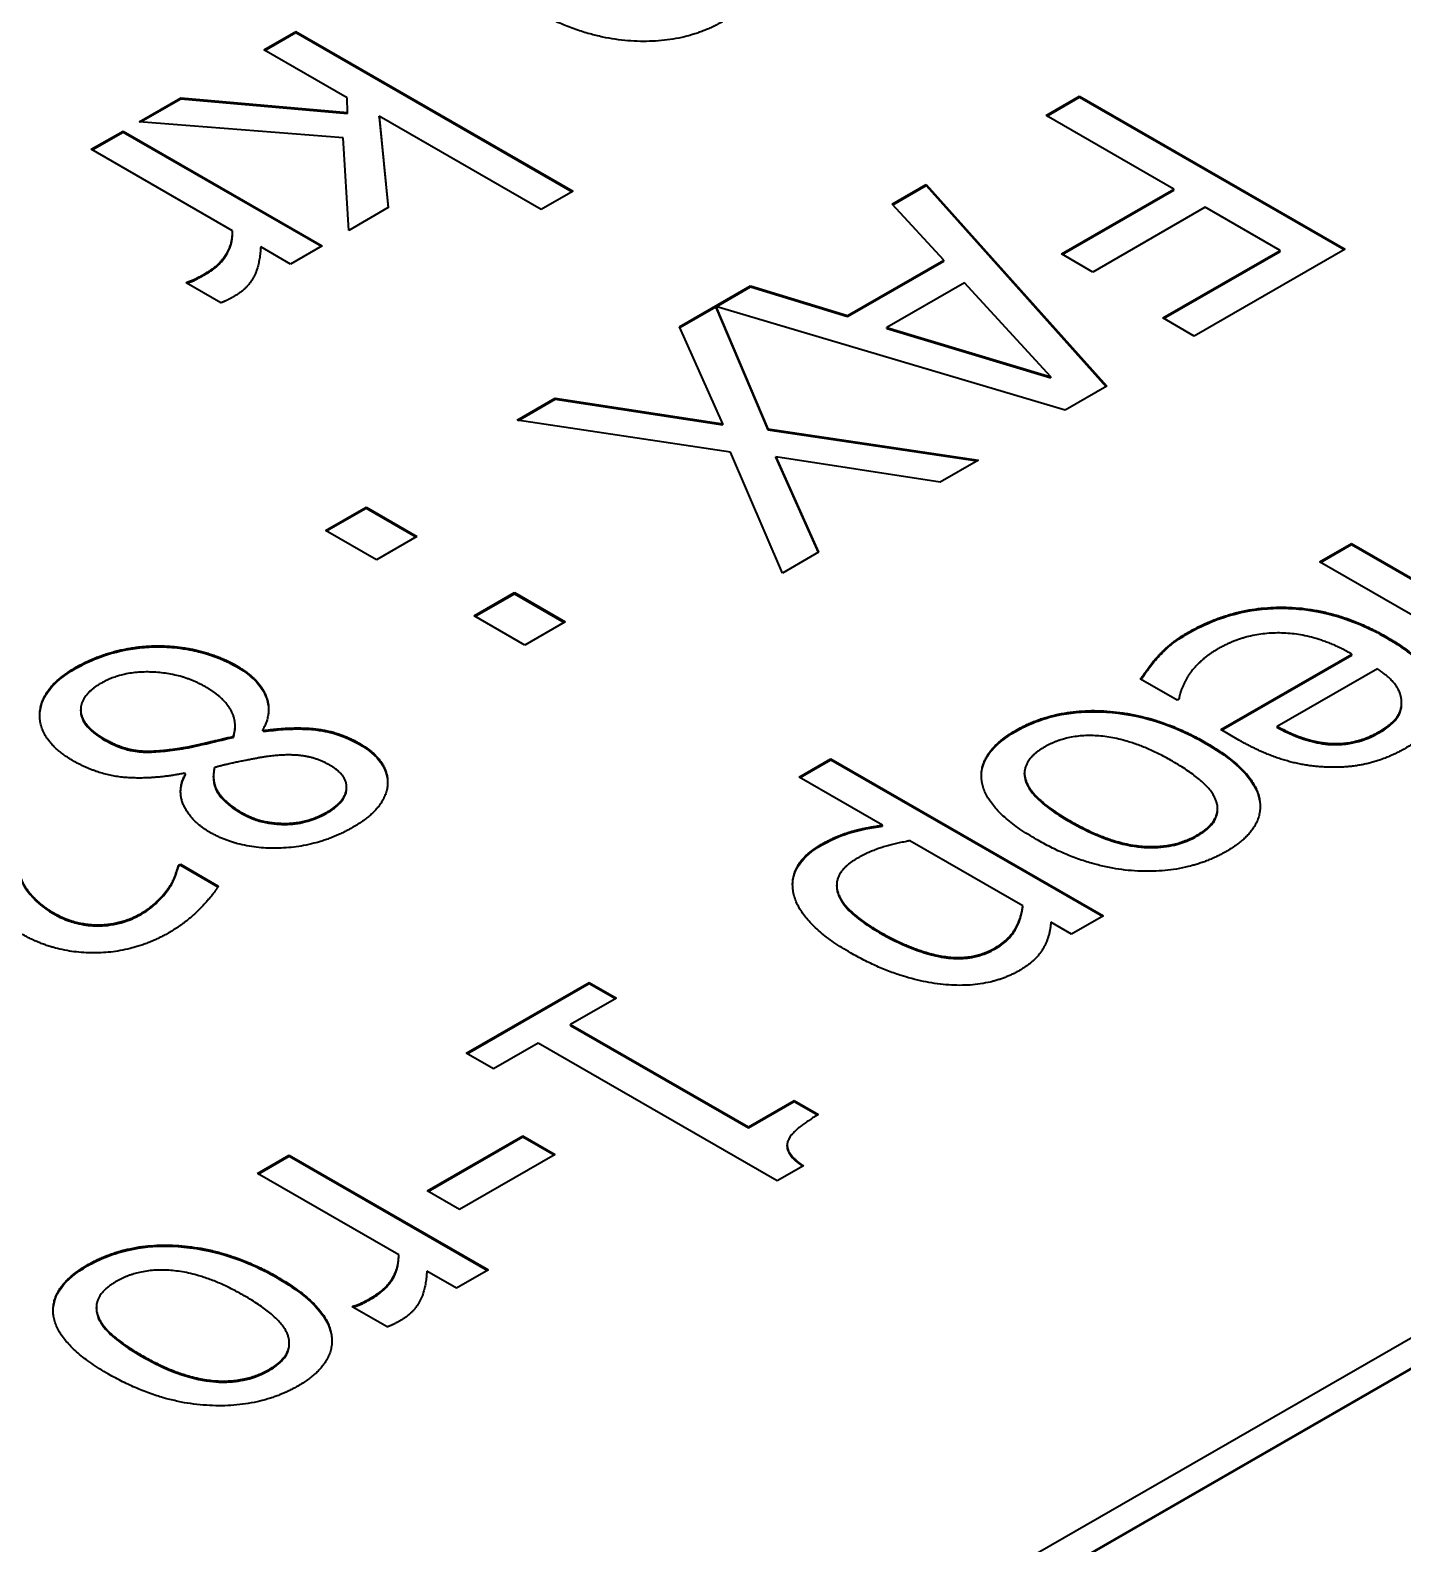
# Model space of a CAD drawing. Header units: millimetres. Extents: x 0 to 1682, y 0 to 1188.
# Drawn here: x 1431.843 to 1436.231, y 1063.896 to 1068.736 of the extents above; entities that cross this region are included whole.
import ezdxf

# ---------------------------------------------------------------- set-up
doc = ezdxf.new("R2010")
doc.units = ezdxf.units.MM
doc.header["$LTSCALE"] = 2
doc.layers.add('가시적인 것(ISO)', color=3, linetype='Continuous', lineweight=40)
doc.layers.add('가시적인 좁은 것(ISO)', color=3, linetype='Continuous', lineweight=35)

msp = doc.modelspace()

# ---------------------------------------------------------------- linework, layer by layer
at = {"layer": '가시적인 것(ISO)'}
for p, q in [((1432.5898, 1068.6729), (1432.6916, 1068.7316)), ((1432.5927, 1068.6713), (1432.6916, 1068.7283)), ((1432.6916, 1068.7316), (1433.5779, 1068.2211)), ((1432.6916, 1068.7283), (1432.6916, 1068.7316)), ((1432.6916, 1068.7283), (1433.5751, 1068.2195)), ((1432.8559, 1068.5197), (1432.5898, 1068.6729)), ((1432.1903, 1068.4429), (1432.3244, 1068.5201)), ((1432.1953, 1068.4425), (1432.3244, 1068.5168)), ((1432.3244, 1068.5201), (1432.8573, 1068.473)), ((1432.3244, 1068.5168), (1432.3244, 1068.5201)), ((1432.3244, 1068.5168), (1432.8573, 1068.4697)), ((1432.8573, 1068.473), (1432.8559, 1068.5197)), ((1435.0905, 1068.4628), (1435.1977, 1068.5246)), ((1435.0933, 1068.4612), (1435.1977, 1068.5213)), ((1435.1977, 1068.5246), (1436.0463, 1068.036)), ((1435.1977, 1068.5213), (1435.1977, 1068.5246)), ((1435.1977, 1068.5213), (1436.0434, 1068.0343)), ((1432.8429, 1068.3918), (1432.1903, 1068.4429)), ((1432.8573, 1068.4697), (1432.8573, 1068.473)), ((1433.4762, 1068.1625), (1432.9577, 1068.4611)), ((1432.9577, 1068.4611), (1432.9873, 1068.1685)), ((1432.9577, 1068.4578), (1432.9577, 1068.4611)), ((1432.9577, 1068.4578), (1432.9869, 1068.1683)), ((1435.4989, 1068.2276), (1435.0905, 1068.4628)), ((1432.0376, 1068.355), (1432.1394, 1068.4136)), ((1432.0405, 1068.3533), (1432.1394, 1068.4103)), ((1432.1394, 1068.4136), (1432.7762, 1068.0469)), ((1432.1394, 1068.4103), (1432.1394, 1068.4136)), ((1432.1394, 1068.4103), (1432.7733, 1068.0453)), ((1432.8607, 1068.0956), (1432.8429, 1068.3918)), ((1432.4894, 1068.0948), (1432.0376, 1068.355)), ((1433.5779, 1068.2211), (1433.4762, 1068.1625)), ((1434.5988, 1068.1797), (1434.7075, 1068.2423)), ((1434.6008, 1068.1776), (1434.7075, 1068.239)), ((1434.7075, 1068.2423), (1435.2844, 1067.5972)), ((1434.7075, 1068.239), (1434.7075, 1068.2423)), ((1434.7075, 1068.239), (1435.2825, 1067.5961)), ((1435.1393, 1068.0205), (1435.4989, 1068.2276)), ((1435.1421, 1068.0189), (1435.4989, 1068.2243)), ((1435.4989, 1068.2243), (1435.4989, 1068.2276)), ((1432.9873, 1068.1685), (1432.8607, 1068.0956)), ((1434.7632, 1068.0011), (1434.5988, 1068.1797)), ((1435.5993, 1068.1698), (1435.2397, 1067.9627)), ((1435.8386, 1068.032), (1435.5993, 1068.1698)), ((1432.4894, 1068.089), (1432.4894, 1068.0922)), ((1432.6744, 1067.9883), (1432.5795, 1068.0429)), ((1432.7762, 1068.0469), (1432.6744, 1067.9883)), ((1435.2397, 1067.9627), (1435.1393, 1068.0205)), ((1435.4632, 1067.8158), (1435.8386, 1068.032)), ((1435.466, 1067.8142), (1435.8386, 1068.0287)), ((1436.0463, 1068.036), (1435.5636, 1067.758)), ((1435.8386, 1068.0287), (1435.8386, 1068.032)), ((1434.4551, 1067.8237), (1434.7632, 1068.0011)), ((1434.4551, 1067.8204), (1434.7632, 1067.9978)), ((1434.7632, 1067.9978), (1434.7632, 1068.0011)), ((1432.3409, 1067.9285), (1432.3464, 1067.9317)), ((1432.4523, 1067.8644), (1432.3409, 1067.9285)), ((1432.3437, 1067.9269), (1432.3464, 1067.9284)), ((1432.3464, 1067.9284), (1432.3464, 1067.9317)), ((1433.9181, 1067.7877), (1434.145, 1067.9183)), ((1434.0353, 1067.8519), (1434.145, 1067.9151)), ((1434.145, 1067.9183), (1434.4551, 1067.8237)), ((1434.145, 1067.9151), (1434.145, 1067.9183)), ((1434.145, 1067.9151), (1434.4551, 1067.8204)), ((1434.8299, 1067.9286), (1434.5816, 1067.7857)), ((1435.1056, 1067.6273), (1434.8299, 1067.9286)), ((1433.9192, 1067.7851), (1434.0345, 1067.8514)), ((1434.0345, 1067.8521), (1434.2007, 1067.4618)), ((1435.1517, 1067.5208), (1434.0345, 1067.8521)), ((1434.0345, 1067.8521), (1434.0345, 1067.8489)), ((1434.0345, 1067.8489), (1434.2007, 1067.4585)), ((1434.4551, 1067.8204), (1434.4551, 1067.8237)), ((1435.5636, 1067.758), (1435.4632, 1067.8158)), ((1434.057, 1067.4772), (1433.9181, 1067.7877)), ((1434.5816, 1067.7824), (1434.5816, 1067.7857)), ((1434.5816, 1067.7857), (1435.1056, 1067.6273)), ((1434.5816, 1067.7824), (1435.1056, 1067.624)), ((1435.1056, 1067.624), (1435.1056, 1067.6273)), ((1435.2844, 1067.5972), (1435.1517, 1067.5208)), ((1433.3989, 1067.4887), (1433.5213, 1067.5592)), ((1433.4034, 1067.488), (1433.5213, 1067.5559)), ((1433.5213, 1067.5592), (1434.057, 1067.4772)), ((1433.5213, 1067.5559), (1433.5213, 1067.5592)), ((1433.5213, 1067.5559), (1434.057, 1067.474)), ((1434.081, 1067.3866), (1433.3989, 1067.4887)), ((1434.057, 1067.474), (1434.057, 1067.4772)), ((1434.2007, 1067.4618), (1434.8746, 1067.3612)), ((1434.2007, 1067.4585), (1434.2007, 1067.4618)), ((1434.2007, 1067.4585), (1434.87, 1067.3586)), ((1434.2474, 1067.0001), (1434.081, 1067.3866)), ((1434.7522, 1067.2907), (1434.2261, 1067.3719)), ((1434.2261, 1067.3719), (1434.363, 1067.0666)), ((1434.2261, 1067.3686), (1434.2261, 1067.3719)), ((1434.2261, 1067.3686), (1434.3618, 1067.0659)), ((1434.8746, 1067.3612), (1434.7522, 1067.2907)), ((1432.7869, 1067.1363), (1432.9162, 1067.2107)), ((1432.7898, 1067.1347), (1432.9162, 1067.2075)), ((1432.9162, 1067.2107), (1433.0785, 1067.1173)), ((1432.9162, 1067.2075), (1432.9162, 1067.2107)), ((1432.9162, 1067.2075), (1433.0756, 1067.1157)), ((1432.9492, 1067.0428), (1432.7869, 1067.1363)), ((1433.0785, 1067.1173), (1432.9492, 1067.0428)), ((1435.965, 1067.0358), (1436.0668, 1067.0944)), ((1435.9679, 1067.0341), (1436.0668, 1067.0911)), ((1436.0668, 1067.0944), (1436.4298, 1066.8853)), ((1436.0668, 1067.0911), (1436.0668, 1067.0944)), ((1436.0668, 1067.0911), (1436.4298, 1066.882)), ((1434.363, 1067.0666), (1434.2474, 1067.0001)), ((1436.3783, 1066.7978), (1435.965, 1067.0358)), ((1433.2614, 1066.8631), (1433.3907, 1066.9375)), ((1433.3907, 1066.9375), (1433.5529, 1066.8441)), ((1433.3907, 1066.9342), (1433.3907, 1066.9375)), ((1433.2642, 1066.8614), (1433.3907, 1066.9342)), ((1433.3907, 1066.9342), (1433.5501, 1066.8424)), ((1414.269, 1051.893), (1440.2905, 1066.8778)), ((1433.4237, 1066.7696), (1433.2614, 1066.8631)), ((1433.5529, 1066.8441), (1433.4237, 1066.7696)), ((1414.4387, 1051.893), (1440.2905, 1066.7801)), ((1440.2905, 1066.7768), (1414.4415, 1051.8914)), ((1435.6487, 1066.4996), (1436.0682, 1066.7412)), ((1435.6515, 1066.498), (1436.0682, 1066.7379)), ((1436.0682, 1066.7379), (1436.0682, 1066.7412)), ((1435.5091, 1066.5935), (1435.3922, 1066.6608)), ((1436.15, 1066.6941), (1435.8296, 1066.5095)), ((1432.004, 1066.5599), (1432.004, 1066.5631)), ((1435.5153, 1066.597), (1435.5091, 1066.5935)), ((1436.2272, 1066.5824), (1436.2272, 1066.5856)), ((1432.4976, 1066.5084), (1432.4976, 1066.5117)), ((1435.8296, 1066.5063), (1435.8296, 1066.5095)), ((1432.4919, 1066.4745), (1432.4919, 1066.4778)), ((1432.5861, 1066.4988), (1432.5896, 1066.4968)), ((1432.5861, 1066.4955), (1432.5861, 1066.4988)), ((1432.5861, 1066.4955), (1432.5896, 1066.4935)), ((1432.5896, 1066.4935), (1432.5896, 1066.4968)), ((1435.7072, 1066.466), (1435.6487, 1066.4996)), ((1432.3207, 1066.4369), (1432.3207, 1066.4402)), ((1434.301, 1066.3476), (1434.4027, 1066.4062)), ((1434.4027, 1066.4062), (1435.274, 1065.9045)), ((1434.4027, 1066.4029), (1434.4027, 1066.4062)), ((1432.3386, 1066.3578), (1432.3352, 1066.3598)), ((1432.3386, 1066.3545), (1432.3386, 1066.3578)), ((1434.3038, 1066.3459), (1434.4027, 1066.4029)), ((1434.4027, 1066.4029), (1435.2711, 1065.9028)), ((1435.0217, 1066.3573), (1435.0217, 1066.3606)), ((1432.4286, 1066.3475), (1432.4286, 1066.3507)), ((1432.8542, 1066.313), (1432.8542, 1066.3163)), ((1434.5678, 1066.1939), (1434.301, 1066.3476)), ((1435.6387, 1066.2435), (1435.6387, 1066.2468)), ((1434.5678, 1066.1907), (1434.5678, 1066.1939)), ((1435.0161, 1065.9358), (1434.6544, 1066.144)), ((1432.3166, 1066.0656), (1432.3228, 1066.0691)), ((1432.3166, 1066.0623), (1432.3228, 1066.0659)), ((1432.3228, 1066.0691), (1432.4438, 1065.9994)), ((1432.3228, 1066.0659), (1432.3228, 1066.0691)), ((1432.3228, 1066.0659), (1432.4424, 1065.997)), ((1432.3166, 1066.0623), (1432.3166, 1066.0656)), ((1434.421, 1065.9992), (1434.421, 1066.0025)), ((1435.0161, 1065.9325), (1435.0161, 1065.9358)), ((1435.1722, 1065.8459), (1435.1055, 1065.8843)), ((1435.274, 1065.9045), (1435.1722, 1065.8459)), ((1433.2365, 1065.4645), (1433.6298, 1065.691)), ((1433.2394, 1065.4629), (1433.6298, 1065.6878)), ((1433.6298, 1065.691), (1433.7165, 1065.6412)), ((1433.6298, 1065.6878), (1433.6298, 1065.691)), ((1433.6298, 1065.6878), (1433.7136, 1065.6395)), ((1433.7165, 1065.6412), (1433.57, 1065.5568)), ((1433.57, 1065.5568), (1434.1387, 1065.2293)), ((1433.57, 1065.5535), (1433.57, 1065.5568)), ((1433.57, 1065.5535), (1434.1387, 1065.2261)), ((1433.4662, 1065.497), (1433.3232, 1065.4147)), ((1434.2308, 1065.0567), (1433.4662, 1065.497)), ((1433.3232, 1065.4147), (1433.2365, 1065.4645)), ((1434.1387, 1065.2293), (1434.2851, 1065.3137)), ((1434.1387, 1065.2261), (1434.2851, 1065.3104)), ((1434.2851, 1065.3137), (1434.3629, 1065.2689)), ((1434.2851, 1065.3104), (1434.2851, 1065.3137)), ((1434.2851, 1065.3104), (1434.36, 1065.2673)), ((1433.1121, 1065.0246), (1433.4174, 1065.2004)), ((1433.1149, 1065.023), (1433.4174, 1065.1972)), ((1433.4174, 1065.2004), (1433.5205, 1065.141)), ((1433.4174, 1065.1972), (1433.4174, 1065.2004)), ((1433.4174, 1065.1972), (1433.5177, 1065.1394)), ((1434.1387, 1065.2261), (1434.1387, 1065.2293)), ((1434.2625, 1065.1672), (1434.2625, 1065.1704)), ((1432.5688, 1065.0801), (1432.6706, 1065.1387)), ((1432.5717, 1065.0784), (1432.6706, 1065.1354)), ((1432.6706, 1065.1387), (1433.3073, 1064.772)), ((1432.6706, 1065.1354), (1432.6706, 1065.1387)), ((1432.6706, 1065.1354), (1433.3045, 1064.7704)), ((1433.5205, 1065.141), (1433.2152, 1064.9652)), ((1434.3147, 1065.105), (1434.2308, 1065.0567)), ((1433.0206, 1064.8199), (1432.5688, 1065.0801)), ((1433.2152, 1064.9652), (1433.1121, 1065.0246)), ((1433.0206, 1064.814), (1433.0206, 1064.8173)), ((1433.2056, 1064.7134), (1433.1107, 1064.768)), ((1433.3073, 1064.772), (1433.2056, 1064.7134)), ((1432.0539, 1064.6483), (1432.0539, 1064.6515)), ((1432.8721, 1064.6536), (1432.8776, 1064.6568)), ((1432.9835, 1064.5894), (1432.8721, 1064.6536)), ((1432.8749, 1064.652), (1432.8776, 1064.6535)), ((1432.8776, 1064.6535), (1432.8776, 1064.6568)), ((1432.6709, 1064.5345), (1432.6709, 1064.5378))]:
    msp.add_line(p, q, dxfattribs=at)
for points, degree in [([(1434.0558, 1068.7632), (1433.9334, 1068.6927), (1433.6102, 1068.7094), (1433.45, 1068.8016)], 2), ([(1432.4055, 1067.9602), (1432.4468, 1067.9839), (1432.4901, 1068.0525), (1432.4894, 1068.0948)], 2), ([(1432.5795, 1068.0429), (1432.5761, 1067.9808), (1432.5355, 1067.9083), (1432.497, 1067.8861)], 2), ([(1432.3464, 1067.9317), (1432.3608, 1067.936), (1432.3877, 1067.9499), (1432.4055, 1067.9602)], 2), ([(1432.497, 1067.8861), (1432.4812, 1067.877), (1432.464, 1067.8687), (1432.4523, 1067.8644)], 2), ([(1435.5456, 1066.8109), (1435.69, 1066.894), (1436.0207, 1066.8873), (1436.1789, 1066.7962)], 2), ([(1435.4486, 1066.7344), (1435.4692, 1066.7566), (1435.5084, 1066.7895), (1435.5456, 1066.8109)], 2), ([(1436.0682, 1066.7412), (1435.9575, 1066.8049), (1435.734, 1066.8117), (1435.6398, 1066.7574)], 2), ([(1436.1789, 1066.7962), (1436.3343, 1066.7067), (1436.3638, 1066.5115), (1436.2387, 1066.4394)], 2), ([(1431.9872, 1066.6979), (1432.047, 1066.7324), (1432.1839, 1066.7676), (1432.2533, 1066.7672)], 2), ([(1432.2533, 1066.7672), (1432.3221, 1066.7672), (1432.4507, 1066.7336), (1432.5036, 1066.7031)], 2), ([(1435.6398, 1066.7574), (1435.6068, 1066.7384), (1435.5579, 1066.6921), (1435.5442, 1066.6699)], 2), ([(1431.9803, 1066.3994), (1431.8717, 1066.4619), (1431.8745, 1066.633), (1431.9872, 1066.6979)], 2), ([(1432.5036, 1066.7031), (1432.5724, 1066.6635), (1432.6178, 1066.5566), (1432.5861, 1066.4988)], 2), ([(1435.3922, 1066.6608), (1435.4025, 1066.6754), (1435.4335, 1066.7186), (1435.4486, 1066.7344)], 2), ([(1432.0704, 1066.6485), (1432.0024, 1066.6092), (1432.0058, 1066.5122), (1432.0801, 1066.4695)], 2), ([(1432.4032, 1066.6358), (1432.3262, 1066.6801), (1432.1371, 1066.6869), (1432.0704, 1066.6485)], 2), ([(1435.5442, 1066.6699), (1435.5304, 1066.6461), (1435.5167, 1066.6105), (1435.5153, 1066.597)], 2), ([(1436.227, 1066.5919), (1436.2249, 1066.62), (1436.1871, 1066.6687), (1436.15, 1066.6941)], 2), ([(1432.4919, 1066.4778), (1432.5064, 1066.5217), (1432.4617, 1066.6021), (1432.4032, 1066.6358)], 2), ([(1434.9934, 1066.4969), (1435.1192, 1066.5693), (1435.4445, 1066.5483), (1435.5999, 1066.4588)], 2), ([(1436.1569, 1066.4937), (1436.1974, 1066.5171), (1436.2291, 1066.5646), (1436.227, 1066.5919)], 2), ([(1432.4919, 1066.4745), (1432.4956, 1066.4858), (1432.4976, 1066.4971), (1432.4976, 1066.5084)], 3), ([(1432.5896, 1066.4968), (1432.6852, 1066.5099), (1432.8296, 1066.4932), (1432.8942, 1066.456)], 2), ([(1435.8296, 1066.5095), (1435.8742, 1066.4854), (1435.9547, 1066.4588), (1435.9918, 1066.4557)], 2), ([(1432.0801, 1066.4695), (1432.1323, 1066.4394), (1432.2334, 1066.4263), (1432.3207, 1066.4402)], 2), ([(1432.3207, 1066.4402), (1432.3503, 1066.4445), (1432.4369, 1066.4651), (1432.4919, 1066.4778)], 2), ([(1432.8942, 1066.456), (1432.9898, 1066.401), (1432.9802, 1066.2481), (1432.8743, 1066.1871)], 2), ([(1435.0601, 1066.148), (1434.8992, 1066.2407), (1434.871, 1066.4264), (1434.9934, 1066.4969)], 2), ([(1435.4947, 1066.3983), (1435.3743, 1066.4676), (1435.1646, 1066.4893), (1435.0855, 1066.4438)], 2), ([(1435.5999, 1066.4588), (1435.7594, 1066.367), (1435.7876, 1066.1797), (1435.6659, 1066.1096)], 2), ([(1435.9925, 1066.3793), (1435.9231, 1066.3812), (1435.7835, 1066.422), (1435.7072, 1066.466)], 2), ([(1435.9918, 1066.4557), (1436.0338, 1066.4521), (1436.1156, 1066.4699), (1436.1569, 1066.4937)], 2), ([(1432.5985, 1066.4132), (1432.5724, 1066.4093), (1432.4692, 1066.3887), (1432.4314, 1066.378)], 2), ([(1432.7993, 1066.3863), (1432.7574, 1066.4105), (1432.6604, 1066.422), (1432.5985, 1066.4132)], 2), ([(1435.0855, 1066.4438), (1435.0072, 1066.3987), (1435.0429, 1066.2791), (1435.1653, 1066.2086)], 2), ([(1436.2387, 1066.4394), (1436.1823, 1066.407), (1436.0613, 1066.3769), (1435.9925, 1066.3793)], 2), ([(1432.3352, 1066.3598), (1432.2306, 1066.3392), (1432.0587, 1066.3542), (1431.9803, 1066.3994)], 2), ([(1432.4156, 1066.1717), (1432.3585, 1066.2046), (1432.3104, 1066.3051), (1432.3386, 1066.3578)], 2), ([(1432.4314, 1066.378), (1432.4218, 1066.3289), (1432.4686, 1066.2632), (1432.5201, 1066.2335)], 2), ([(1432.7911, 1066.2358), (1432.8502, 1066.2699), (1432.8578, 1066.3527), (1432.7993, 1066.3863)], 2), ([(1435.5738, 1066.1627), (1435.6528, 1066.2082), (1435.6185, 1066.327), (1435.4947, 1066.3983)], 2), ([(1432.3234, 1066.3), (1432.3237, 1066.3185), (1432.329, 1066.3367), (1432.3386, 1066.3545)], 3), ([(1432.5201, 1066.2335), (1432.5772, 1066.2006), (1432.7264, 1066.1986), (1432.7911, 1066.2358)], 2), ([(1431.7747, 1066.1796), (1431.7892, 1066.0652), (1431.8497, 1065.9527), (1431.9178, 1065.9135)], 2), ([(1432.8743, 1066.1871), (1432.7642, 1066.1238), (1432.5105, 1066.1171), (1432.4156, 1066.1717)], 2), ([(1434.3725, 1066.133), (1434.4172, 1066.1587), (1434.5086, 1066.186), (1434.5678, 1066.1939)], 2), ([(1435.1653, 1066.2086), (1435.2891, 1066.1373), (1435.4947, 1066.1171), (1435.5738, 1066.1627)], 2), ([(1434.4653, 1065.7857), (1434.3058, 1065.8776), (1434.2618, 1066.0692), (1434.3725, 1066.133)], 2), ([(1434.6544, 1066.144), (1434.5946, 1066.1326), (1434.5224, 1066.1084), (1434.4859, 1066.0874)], 2), ([(1435.6659, 1066.1096), (1435.5435, 1066.0391), (1435.2203, 1066.0557), (1435.0601, 1066.148)], 2), ([(1434.4859, 1066.0874), (1434.4069, 1066.0419), (1434.4412, 1065.9207), (1434.5581, 1065.8534)], 2), ([(1432.2857, 1065.9939), (1432.2987, 1066.0125), (1432.3132, 1066.0525), (1432.3166, 1066.0656)], 2), ([(1432.1969, 1065.9119), (1432.2258, 1065.9286), (1432.2698, 1065.9713), (1432.2857, 1065.9939)], 2), ([(1432.4438, 1065.9994), (1432.4273, 1065.9701), (1432.3414, 1065.8818), (1432.2877, 1065.851)], 2), ([(1434.9281, 1065.8019), (1434.9714, 1065.8269), (1435.0113, 1065.8966), (1435.0161, 1065.9358)], 2), ([(1431.9178, 1065.9135), (1431.9535, 1065.8929), (1432.0285, 1065.8743), (1432.0642, 1065.8751)], 2), ([(1432.0642, 1065.8751), (1432.1, 1065.8759), (1432.1674, 1065.8949), (1432.1969, 1065.9119)], 2), ([(1435.1055, 1065.8843), (1435.1041, 1065.8415), (1435.0594, 1065.7603), (1435.0051, 1065.7291)], 2), ([(1432.2877, 1065.851), (1432.1749, 1065.786), (1431.9212, 1065.7848), (1431.8139, 1065.8466)], 2), ([(1434.5581, 1065.8534), (1434.6675, 1065.7904), (1434.8538, 1065.7592), (1434.9281, 1065.8019)], 2), ([(1435.0051, 1065.7291), (1434.9006, 1065.6689), (1434.6111, 1065.7017), (1434.4653, 1065.7857)], 2), ([(1434.3629, 1065.2689), (1434.2796, 1065.221), (1434.2508, 1065.1474), (1434.3147, 1065.105)], 2), ([(1432.0256, 1064.7878), (1432.1515, 1064.8603), (1432.4767, 1064.8393), (1432.6321, 1064.7498)], 2), ([(1432.9367, 1064.6853), (1432.978, 1064.709), (1433.0213, 1064.7775), (1433.0206, 1064.8199)], 2), ([(1432.0923, 1064.439), (1431.9314, 1064.5316), (1431.9032, 1064.7173), (1432.0256, 1064.7878)], 2), ([(1432.5269, 1064.6892), (1432.4066, 1064.7585), (1432.1968, 1064.7803), (1432.1178, 1064.7348)], 2), ([(1433.1107, 1064.768), (1433.1072, 1064.7059), (1433.0667, 1064.6334), (1433.0282, 1064.6112)], 2), ([(1432.1178, 1064.7348), (1432.0394, 1064.6896), (1432.0751, 1064.57), (1432.1975, 1064.4996)], 2), ([(1432.6321, 1064.7498), (1432.7916, 1064.6579), (1432.8198, 1064.4706), (1432.6981, 1064.4006)], 2), ([(1432.606, 1064.4536), (1432.685, 1064.4992), (1432.6507, 1064.618), (1432.5269, 1064.6892)], 2), ([(1432.8776, 1064.6568), (1432.892, 1064.6611), (1432.9188, 1064.675), (1432.9367, 1064.6853)], 2), ([(1433.0282, 1064.6112), (1433.0124, 1064.6021), (1432.9952, 1064.5938), (1432.9835, 1064.5894)], 2), ([(1432.1975, 1064.4996), (1432.3213, 1064.4283), (1432.5269, 1064.4081), (1432.606, 1064.4536)], 2), ([(1432.6981, 1064.4006), (1432.5757, 1064.3301), (1432.2525, 1064.3467), (1432.0923, 1064.439)], 2)]:
    msp.add_open_spline(points, degree=degree, dxfattribs=at)
for points, knots in [([(1432.4055, 1067.9569), (1432.4194, 1067.9649), (1432.4315, 1067.9737), (1432.454, 1067.9945), (1432.4625, 1068.0055), (1432.4834, 1068.0386), (1432.4894, 1068.0637), (1432.4894, 1068.089)], [-0.05828388, -0.05828388, -0.05828388, -0.05828388, -0.0470529, -0.0470529, -0.03397152, -0.03397152, -0.00112876, -0.00112876, -0.00112876, -0.00112876]), ([(1432.3464, 1067.9284), (1432.3605, 1067.9327), (1432.3705, 1067.9378), (1432.3846, 1067.9451), (1432.3957, 1067.9513), (1432.4055, 1067.9569)], [-0.0141823, -0.0141823, -0.0141823, -0.0141823, -0.01041743, -0.01041743, 0, 0, 0, 0]), ([(1435.5456, 1066.8076), (1435.5709, 1066.8222), (1435.5983, 1066.8357), (1435.6546, 1066.8578), (1435.6831, 1066.8667), (1435.7578, 1066.8834), (1435.8038, 1066.8881), (1435.8885, 1066.8869), (1435.9386, 1066.8831), (1436.0661, 1066.8503), (1436.1265, 1066.8231), (1436.1789, 1066.7929)], [-0.25738, -0.25738, -0.25738, -0.25738, -0.2101741, -0.2101741, -0.167381, -0.167381, -0.1045278, -0.1045278, -0.0555574, -0.0555574, 0, 0, 0, 0]), ([(1435.4486, 1066.7312), (1435.4609, 1066.7444), (1435.4741, 1066.7574), (1435.5044, 1066.7829), (1435.5262, 1066.7964), (1435.5456, 1066.8076)], [-0.03994906, -0.03994906, -0.03994906, -0.03994906, -0.02053288, -0.02053288, 0, 0, 0, 0]), ([(1436.1789, 1066.7929), (1436.211, 1066.7744), (1436.2409, 1066.7544), (1436.2894, 1066.7133), (1436.3088, 1066.6926), (1436.3445, 1066.6381), (1436.3504, 1066.6095), (1436.3506, 1066.5871)], [-0.14210217, -0.14210217, -0.14210217, -0.14210217, -0.1209944, -0.1209944, -0.10207716, -0.10207716, -0.07397148, -0.07397148, -0.07397148, -0.07397148]), ([(1431.9872, 1066.6947), (1432.0089, 1066.7072), (1432.0324, 1066.7186), (1432.0879, 1066.7399), (1432.114, 1066.7468), (1432.1724, 1066.7597), (1432.2122, 1066.7642), (1432.2533, 1066.764)], [-0.06057937, -0.06057937, -0.06057937, -0.06057937, -0.04691584, -0.04691584, -0.03086619, -0.03086619, 0, 0, 0, 0]), ([(1432.2533, 1066.764), (1432.2761, 1066.764), (1432.2987, 1066.7626), (1432.3506, 1066.756), (1432.3733, 1066.7506), (1432.4305, 1066.7356), (1432.4694, 1066.7196), (1432.5036, 1066.6998)], [-0.055253, -0.055253, -0.055253, -0.055253, -0.04713074, -0.04713074, -0.03633603, -0.03633603, 0, 0, 0, 0]), ([(1432.5036, 1066.6998), (1432.532, 1066.6835), (1432.5551, 1066.6651), (1432.5858, 1066.6276), (1432.5992, 1066.6051), (1432.6041, 1066.5731), (1432.6045, 1066.568), (1432.6046, 1066.563)], [-0.11622312, -0.11622312, -0.11622312, -0.11622312, -0.07193275, -0.07193275, -0.03671826, -0.03671826, -0.03009537, -0.03009537, -0.03009537, -0.03009537]), ([(1435.3939, 1066.6598), (1435.404, 1066.6742), (1435.4149, 1066.6895), (1435.427, 1066.7062), (1435.4373, 1066.7193), (1435.4486, 1066.7312)], [-0.02367367, -0.02367367, -0.02367367, -0.02367367, -0.01762699, -0.01762699, 0, 0, 0, 0]), ([(1431.8731, 1066.5437), (1431.8731, 1066.544), (1431.8731, 1066.5444), (1431.8736, 1066.5712), (1431.8822, 1066.5968), (1431.92, 1066.6491), (1431.9503, 1066.6734), (1431.9872, 1066.6947)], [-0.07416833, -0.07416833, -0.07416833, -0.07416833, -0.07373594, -0.07373594, -0.03919898, -0.03919898, 0, 0, 0, 0]), ([(1432.004, 1066.5599), (1432.004, 1066.5594), (1432.004, 1066.559), (1432.0042, 1066.5476), (1432.0072, 1066.5325), (1432.0341, 1066.4966), (1432.0555, 1066.4804), (1432.0801, 1066.4662)], [-0.05182603, -0.05182603, -0.05182603, -0.05182603, -0.0508983, -0.0508983, -0.02606569, -0.02606569, 0, 0, 0, 0]), ([(1434.9934, 1066.4936), (1435.0129, 1066.5048), (1435.034, 1066.5151), (1435.0782, 1066.5322), (1435.1008, 1066.5392), (1435.1653, 1066.5535), (1435.2073, 1066.5575), (1435.2911, 1066.5562), (1435.3444, 1066.5516), (1435.4789, 1066.5171), (1435.5437, 1066.4879), (1435.5999, 1066.4556)], [-0.2314011, -0.2314011, -0.2314011, -0.2314011, -0.1968434, -0.1968434, -0.1646481, -0.1646481, -0.1102897, -0.1102897, -0.0596216, -0.0596216, 0, 0, 0, 0]), ([(1436.1569, 1066.4904), (1436.1698, 1066.4979), (1436.1819, 1066.506), (1436.2048, 1066.5254), (1436.2109, 1066.5339), (1436.2232, 1066.5531), (1436.2272, 1066.5676), (1436.2272, 1066.5824)], [-0.03522729, -0.03522729, -0.03522729, -0.03522729, -0.02935181, -0.02935181, -0.02212217, -0.02212217, -0.00272689, -0.00272689, -0.00272689, -0.00272689]), ([(1432.5896, 1066.4935), (1432.6296, 1066.499), (1432.6719, 1066.5024), (1432.7555, 1066.5002), (1432.7836, 1066.4947), (1432.8364, 1066.4817), (1432.8673, 1066.4682), (1432.8942, 1066.4527)], [-0.05713159, -0.05713159, -0.05713159, -0.05713159, -0.04306073, -0.04306073, -0.0285692, -0.0285692, 0, 0, 0, 0]), ([(1435.8296, 1066.5063), (1435.8625, 1066.4885), (1435.894, 1066.4748), (1435.9461, 1066.4592), (1435.9685, 1066.4544), (1435.9918, 1066.4524)], [-0.04407769, -0.04407769, -0.04407769, -0.04407769, -0.01765231, -0.01765231, 0, 0, 0, 0]), ([(1432.0801, 1066.4662), (1432.0992, 1066.4552), (1432.1211, 1066.4448), (1432.169, 1066.4305), (1432.1883, 1066.4285), (1432.2375, 1066.4263), (1432.2783, 1066.4302), (1432.3207, 1066.4369)], [-0.06276564, -0.06276564, -0.06276564, -0.06276564, -0.04780755, -0.04780755, -0.03301806, -0.03301806, 0, 0, 0, 0]), ([(1432.3207, 1066.4369), (1432.3444, 1066.4404), (1432.3712, 1066.4462), (1432.4263, 1066.4593), (1432.4591, 1066.467), (1432.4919, 1066.4745)], [-0.04469666, -0.04469666, -0.04469666, -0.04469666, -0.02652761, -0.02652761, 0, 0, 0, 0]), ([(1434.8837, 1066.3508), (1434.8837, 1066.3508), (1434.8837, 1066.3509), (1434.884, 1066.3758), (1434.8922, 1066.3999), (1434.9283, 1066.4497), (1434.9578, 1066.4731), (1434.9934, 1066.4936)], [-0.07029154, -0.07029154, -0.07029154, -0.07029154, -0.07026923, -0.07026923, -0.03775459, -0.03775459, 0, 0, 0, 0]), ([(1435.5999, 1066.4556), (1435.6326, 1066.4367), (1435.6634, 1066.4163), (1435.7128, 1066.3752), (1435.7328, 1066.3547), (1435.7701, 1066.2997), (1435.7748, 1066.2723), (1435.775, 1066.2525)], [-0.13063328, -0.13063328, -0.13063328, -0.13063328, -0.1123019, -0.1123019, -0.09621194, -0.09621194, -0.07167785, -0.07167785, -0.07167785, -0.07167785]), ([(1435.9918, 1066.4524), (1436.0066, 1066.4512), (1436.0214, 1066.451), (1436.0544, 1066.4535), (1436.0695, 1066.4564), (1436.1089, 1066.466), (1436.1348, 1066.4777), (1436.1569, 1066.4904)], [-0.03904079, -0.03904079, -0.03904079, -0.03904079, -0.03201187, -0.03201187, -0.02341156, -0.02341156, 0, 0, 0, 0]), ([(1432.8942, 1066.4527), (1432.9238, 1066.4357), (1432.9477, 1066.4162), (1432.9781, 1066.3735), (1432.9849, 1066.3522), (1432.9852, 1066.3302)], [-0.12921529, -0.12921529, -0.12921529, -0.12921529, -0.09902146, -0.09902146, -0.07137623, -0.07137623, -0.07137623, -0.07137623]), ([(1435.0217, 1066.3573), (1435.0217, 1066.3542), (1435.0219, 1066.3511), (1435.0252, 1066.3265), (1435.0374, 1066.3074), (1435.0773, 1066.2613), (1435.1189, 1066.2321), (1435.1653, 1066.2053)], [-0.07846513, -0.07846513, -0.07846513, -0.07846513, -0.07477469, -0.07477469, -0.04926273, -0.04926273, 0, 0, 0, 0]), ([(1432.4286, 1066.3475), (1432.4286, 1066.3415), (1432.4291, 1066.3356), (1432.4322, 1066.3171), (1432.4368, 1066.3045), (1432.4525, 1066.2824), (1432.4704, 1066.2588), (1432.5201, 1066.2302)], [-0.140312, -0.140312, -0.140312, -0.140312, -0.1125036, -0.1125036, -0.0527141, -0.0527141, 0, 0, 0, 0]), ([(1432.7911, 1066.2326), (1432.8026, 1066.2392), (1432.8133, 1066.2465), (1432.8308, 1066.2616), (1432.8378, 1066.2693), (1432.8524, 1066.292), (1432.8542, 1066.3045), (1432.8542, 1066.313)], [-0.05867166, -0.05867166, -0.05867166, -0.05867166, -0.05189461, -0.05189461, -0.04562209, -0.04562209, -0.03456441, -0.03456441, -0.03456441, -0.03456441]), ([(1432.5201, 1066.2302), (1432.5311, 1066.2239), (1432.543, 1066.2182), (1432.5683, 1066.2087), (1432.5813, 1066.205), (1432.621, 1066.1969), (1432.6435, 1066.1962), (1432.6794, 1066.1964), (1432.7005, 1066.1991), (1432.7473, 1066.2107), (1432.7707, 1066.2208), (1432.7911, 1066.2326)], [-0.05989215, -0.05989215, -0.05989215, -0.05989215, -0.05404353, -0.05404353, -0.04852632, -0.04852632, -0.03817621, -0.03817621, -0.02161121, -0.02161121, 0, 0, 0, 0]), ([(1435.5738, 1066.1594), (1435.5866, 1066.1668), (1435.5982, 1066.1748), (1435.617, 1066.1918), (1435.6243, 1066.2004), (1435.6358, 1066.2207), (1435.6387, 1066.232), (1435.6387, 1066.2435)], [-0.13544963, -0.13544963, -0.13544963, -0.13544963, -0.11875979, -0.11875979, -0.10326441, -0.10326441, -0.0846095, -0.0846095, -0.0846095, -0.0846095]), ([(1431.7747, 1066.1763), (1431.7901, 1066.0549), (1431.8156, 1066.0079), (1431.8539, 1065.9553), (1431.8816, 1065.9311), (1431.9178, 1065.9102)], [-0.07427586, -0.07427586, -0.07427586, -0.07427586, -0.03840956, -0.03840956, 0, 0, 0, 0]), ([(1434.3725, 1066.1297), (1434.4137, 1066.1534), (1434.4464, 1066.1642), (1434.4958, 1066.1789), (1434.5316, 1066.1858), (1434.5678, 1066.1907)], [-0.04174994, -0.04174994, -0.04174994, -0.04174994, -0.02781373, -0.02781373, 0, 0, 0, 0]), ([(1435.1653, 1066.2053), (1435.1944, 1066.1886), (1435.2263, 1066.1722), (1435.2869, 1066.1475), (1435.3166, 1066.1375), (1435.3824, 1066.1235), (1435.4094, 1066.1221), (1435.4543, 1066.1222), (1435.4783, 1066.1249), (1435.5288, 1066.1371), (1435.5527, 1066.1473), (1435.5738, 1066.1594)], [-0.085957, -0.085957, -0.085957, -0.085957, -0.06934265, -0.06934265, -0.05592497, -0.05592497, -0.04101288, -0.04101288, -0.02228505, -0.02228505, 0, 0, 0, 0]), ([(1434.2801, 1066.0026), (1434.2801, 1066.0036), (1434.2802, 1066.0045), (1434.281, 1066.028), (1434.2882, 1066.0499), (1434.3191, 1066.0931), (1434.3428, 1066.1126), (1434.3725, 1066.1297)], [-0.06203543, -0.06203543, -0.06203543, -0.06203543, -0.06087064, -0.06087064, -0.03143348, -0.03143348, 0, 0, 0, 0]), ([(1432.2857, 1065.9906), (1432.2986, 1066.0091), (1432.304, 1066.024), (1432.3097, 1066.0395), (1432.3138, 1066.0518), (1432.3166, 1066.0623)], [-0.02081777, -0.02081777, -0.02081777, -0.02081777, -0.01379429, -0.01379429, 0, 0, 0, 0]), ([(1432.1969, 1065.9087), (1432.2246, 1065.9246), (1432.2409, 1065.94), (1432.2623, 1065.9608), (1432.275, 1065.9754), (1432.2857, 1065.9906)], [-0.03148889, -0.03148889, -0.03148889, -0.03148889, -0.02135379, -0.02135379, 0, 0, 0, 0]), ([(1434.421, 1065.9992), (1434.421, 1065.9964), (1434.4212, 1065.9935), (1434.4242, 1065.968), (1434.4367, 1065.9485), (1434.4758, 1065.9024), (1434.5164, 1065.8741), (1434.5581, 1065.8501)], [-0.06951505, -0.06951505, -0.06951505, -0.06951505, -0.06668763, -0.06668763, -0.04422001, -0.04422001, 0, 0, 0, 0]), ([(1434.9281, 1065.7986), (1434.9425, 1065.8069), (1434.955, 1065.8161), (1434.9763, 1065.8363), (1434.9848, 1065.8471), (1434.9968, 1065.8679), (1435.0113, 1065.8936), (1435.0161, 1065.9325)], [-0.1715276, -0.1715276, -0.1715276, -0.1715276, -0.1117562, -0.1117562, -0.0508267, -0.0508267, 0, 0, 0, 0]), ([(1431.9178, 1065.9102), (1431.9311, 1065.9026), (1431.9457, 1065.8954), (1431.9701, 1065.8863), (1431.9856, 1065.881), (1432.0252, 1065.8733), (1432.0445, 1065.8714), (1432.0642, 1065.8718)], [-0.06223784, -0.06223784, -0.06223784, -0.06223784, -0.03135472, -0.03135472, -0.014809, -0.014809, 0, 0, 0, 0]), ([(1432.0642, 1065.8718), (1432.0762, 1065.8721), (1432.0879, 1065.8731), (1432.1147, 1065.8771), (1432.1265, 1065.8801), (1432.1574, 1065.8888), (1432.1783, 1065.8979), (1432.1969, 1065.9087)], [-0.03025866, -0.03025866, -0.03025866, -0.03025866, -0.02572677, -0.02572677, -0.01975902, -0.01975902, 0, 0, 0, 0]), ([(1434.5581, 1065.8501), (1434.5884, 1065.8327), (1434.6218, 1065.8157), (1434.6851, 1065.7903), (1434.7161, 1065.7802), (1434.7679, 1065.7699), (1434.7882, 1065.7673), (1434.83, 1065.7674), (1434.849, 1065.7697), (1434.8903, 1065.7798), (1434.9104, 1065.7885), (1434.9281, 1065.7986)], [-0.1123021, -0.1123021, -0.1123021, -0.1123021, -0.0777525, -0.0777525, -0.0500389, -0.0500389, -0.0335925, -0.0335925, -0.0187046, -0.0187046, 0, 0, 0, 0]), ([(1434.2625, 1065.1672), (1434.2625, 1065.158), (1434.266, 1065.1491), (1434.2809, 1065.1271), (1434.2958, 1065.1145), (1434.3121, 1065.1035)], [-0.03170663, -0.03170663, -0.03170663, -0.03170663, -0.01978743, -0.01978743, -0.00100409, -0.00100409, -0.00100409, -0.00100409]), ([(1432.0256, 1064.7846), (1432.0451, 1064.7958), (1432.0663, 1064.8061), (1432.1105, 1064.8232), (1432.1331, 1064.8301), (1432.1975, 1064.8445), (1432.2395, 1064.8484), (1432.3234, 1064.8472), (1432.3766, 1064.8425), (1432.5111, 1064.8081), (1432.5759, 1064.7789), (1432.6321, 1064.7465)], [-0.2314011, -0.2314011, -0.2314011, -0.2314011, -0.1968434, -0.1968434, -0.1646481, -0.1646481, -0.1102897, -0.1102897, -0.0596216, -0.0596216, 0, 0, 0, 0]), ([(1432.9367, 1064.682), (1432.9506, 1064.69), (1432.9627, 1064.6988), (1432.9852, 1064.7195), (1432.9937, 1064.7306), (1433.0146, 1064.7637), (1433.0206, 1064.7888), (1433.0206, 1064.814)], [-0.05828388, -0.05828388, -0.05828388, -0.05828388, -0.0470529, -0.0470529, -0.03397152, -0.03397152, -0.00112876, -0.00112876, -0.00112876, -0.00112876]), ([(1431.9159, 1064.6418), (1431.9159, 1064.6418), (1431.9159, 1064.6418), (1431.9162, 1064.6668), (1431.9244, 1064.6909), (1431.9605, 1064.7407), (1431.99, 1064.7641), (1432.0256, 1064.7846)], [-0.07029154, -0.07029154, -0.07029154, -0.07029154, -0.07026923, -0.07026923, -0.03775459, -0.03775459, 0, 0, 0, 0]), ([(1432.6321, 1064.7465), (1432.6648, 1064.7277), (1432.6956, 1064.7073), (1432.7451, 1064.6662), (1432.765, 1064.6456), (1432.8023, 1064.5906), (1432.807, 1064.5633), (1432.8072, 1064.5435)], [-0.13063328, -0.13063328, -0.13063328, -0.13063328, -0.1123019, -0.1123019, -0.09621194, -0.09621194, -0.07167785, -0.07167785, -0.07167785, -0.07167785]), ([(1432.8776, 1064.6535), (1432.8917, 1064.6578), (1432.9017, 1064.6628), (1432.9158, 1064.6701), (1432.9269, 1064.6763), (1432.9367, 1064.682)], [-0.0141823, -0.0141823, -0.0141823, -0.0141823, -0.01041743, -0.01041743, 0, 0, 0, 0]), ([(1432.0539, 1064.6483), (1432.0539, 1064.6452), (1432.0541, 1064.6421), (1432.0574, 1064.6174), (1432.0696, 1064.5983), (1432.1095, 1064.5523), (1432.1511, 1064.523), (1432.1975, 1064.4963)], [-0.07846513, -0.07846513, -0.07846513, -0.07846513, -0.07477469, -0.07477469, -0.04926273, -0.04926273, 0, 0, 0, 0]), ([(1432.606, 1064.4504), (1432.6188, 1064.4577), (1432.6304, 1064.4658), (1432.6492, 1064.4827), (1432.6565, 1064.4914), (1432.668, 1064.5117), (1432.6709, 1064.523), (1432.6709, 1064.5345)], [-0.13544963, -0.13544963, -0.13544963, -0.13544963, -0.11875979, -0.11875979, -0.10326441, -0.10326441, -0.0846095, -0.0846095, -0.0846095, -0.0846095]), ([(1432.1975, 1064.4963), (1432.2266, 1064.4796), (1432.2585, 1064.4632), (1432.3191, 1064.4385), (1432.3489, 1064.4285), (1432.4146, 1064.4144), (1432.4417, 1064.413), (1432.4865, 1064.4131), (1432.5106, 1064.4159), (1432.561, 1064.4281), (1432.585, 1064.4383), (1432.606, 1064.4504)], [-0.085957, -0.085957, -0.085957, -0.085957, -0.06934265, -0.06934265, -0.05592497, -0.05592497, -0.04101288, -0.04101288, -0.02228505, -0.02228505, 0, 0, 0, 0])]:
    msp.add_open_spline(points, degree=3, knots=knots, dxfattribs=at)
at = {"layer": '가시적인 좁은 것(ISO)'}
for p, q in [((1432.4055, 1067.9569), (1432.4055, 1067.9602)), ((1435.5456, 1066.8076), (1435.5456, 1066.8109)), ((1436.1789, 1066.7929), (1436.1789, 1066.7962)), ((1432.2533, 1066.764), (1432.2533, 1066.7672)), ((1431.9872, 1066.6947), (1431.9872, 1066.6979)), ((1432.5036, 1066.6998), (1432.5036, 1066.7031)), ((1435.4486, 1066.7312), (1435.4486, 1066.7344)), ((1432.0801, 1066.4662), (1432.0801, 1066.4695)), ((1432.8942, 1066.4527), (1432.8942, 1066.456)), ((1434.9934, 1066.4936), (1434.9934, 1066.4969)), ((1435.5999, 1066.4556), (1435.5999, 1066.4588)), ((1435.9918, 1066.4524), (1435.9918, 1066.4557)), ((1436.1569, 1066.4904), (1436.1569, 1066.4937)), ((1432.5201, 1066.2302), (1432.5201, 1066.2335)), ((1432.7911, 1066.2326), (1432.7911, 1066.2358)), ((1435.1653, 1066.2053), (1435.1653, 1066.2086)), ((1435.5738, 1066.1594), (1435.5738, 1066.1627)), ((1434.3725, 1066.1297), (1434.3725, 1066.133)), ((1432.2857, 1065.9906), (1432.2857, 1065.9939)), ((1431.9178, 1065.9102), (1431.9178, 1065.9135)), ((1432.0642, 1065.8718), (1432.0642, 1065.8751)), ((1432.1969, 1065.9087), (1432.1969, 1065.9119)), ((1434.5581, 1065.8501), (1434.5581, 1065.8534)), ((1434.9281, 1065.7986), (1434.9281, 1065.8019)), ((1432.0256, 1064.7846), (1432.0256, 1064.7878)), ((1432.6321, 1064.7465), (1432.6321, 1064.7498)), ((1432.9367, 1064.682), (1432.9367, 1064.6853)), ((1432.1975, 1064.4963), (1432.1975, 1064.4996)), ((1432.606, 1064.4504), (1432.606, 1064.4536))]:
    msp.add_line(p, q, dxfattribs=at)

doc.saveas('drawing.dxf')
